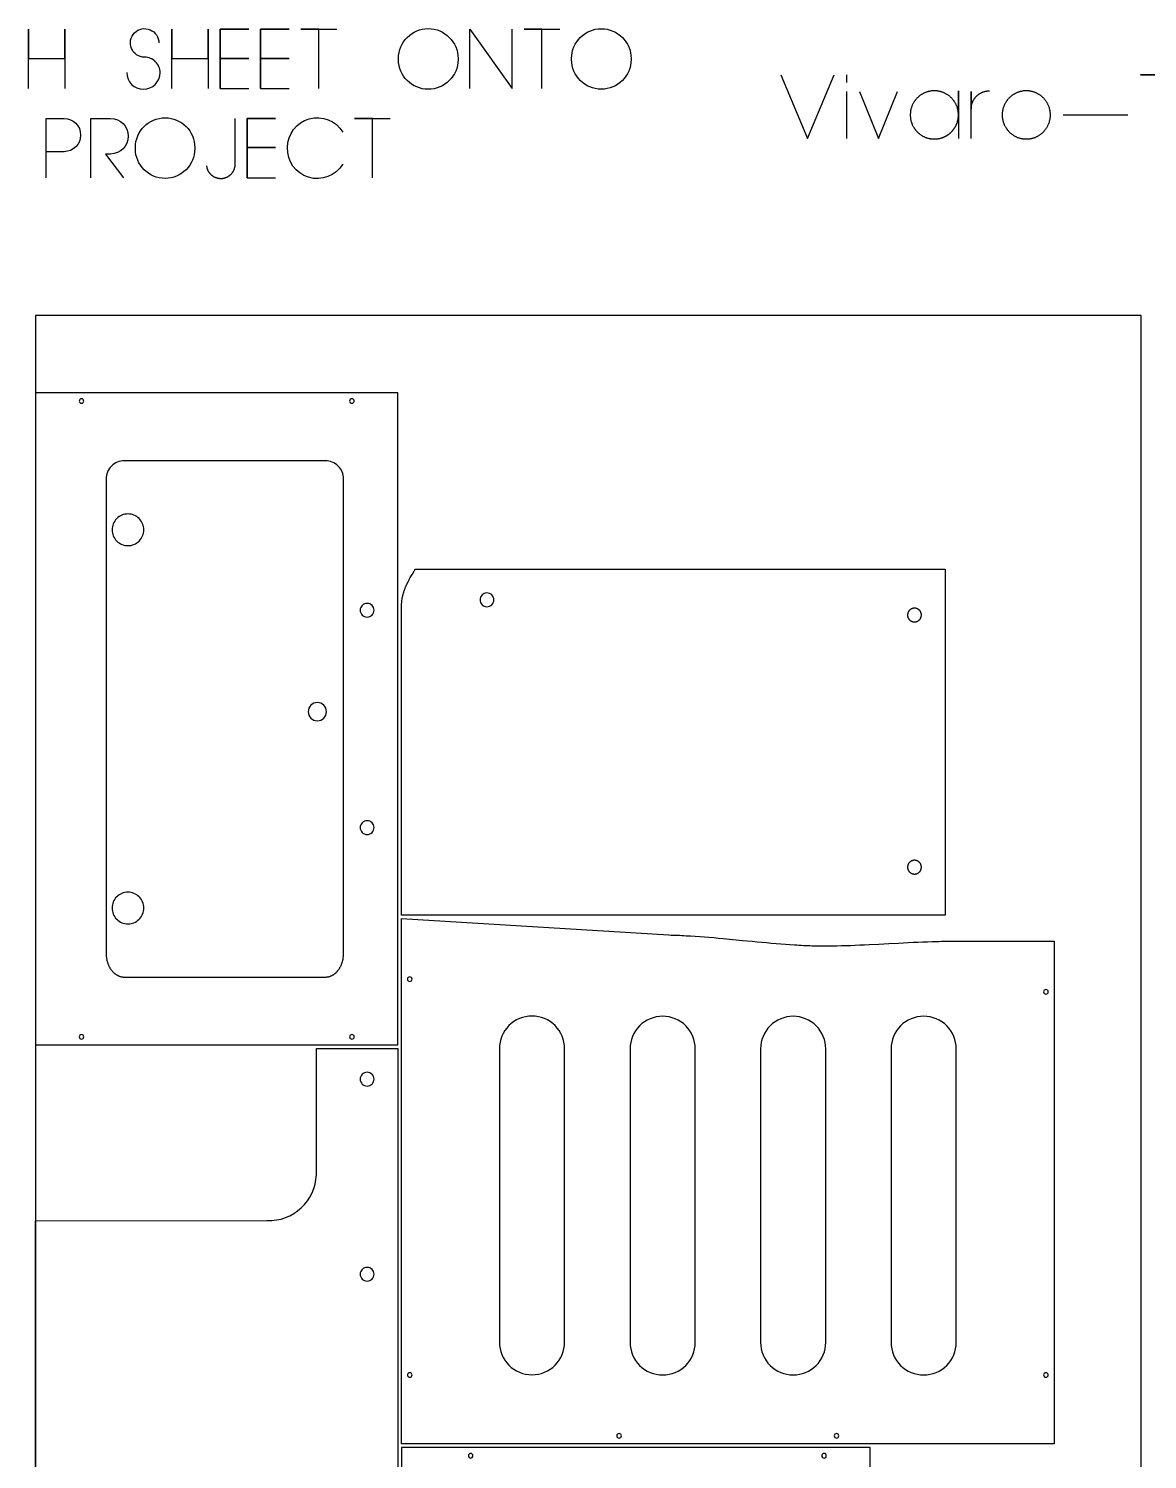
# Model space of a CAD drawing. Extents: x -841 to 5272, y -506 to 2808.
# Drawn here: x 1238 to 2472, y 1177 to 2757 of the extents above; entities that cross this region are included whole.
import ezdxf

# ---------------------------------------------------------------- set-up
doc = ezdxf.new("R2010")
doc.units = 0
for name, color, linetype in [('DEFAULT_LAYER', 1, 'CONTINUOUS'), ('DEFAULT_LAYER0', 1, 'CONTINUOUS'), ('LAYER_1', 18, 'CONTINUOUS'), ('LAYER_10', 18, 'CONTINUOUS'), ('T5_LOGOLAYER_21', 18, 'CONTINUOUS')]:
    doc.layers.add(name, color=color, linetype=linetype)

msp = doc.modelspace()

# ---------------------------------------------------------------- linework, layer by layer
at = {"layer": 'DEFAULT_LAYER'}
for points in [[(1245.2, 0), (2465.2, 0), (2465.2, 2440), (1245.2, 2440)], [(1649.2, 1194), (1649.2, 1774), (1944.2, 1756), (1946.5, 1755.9), (1948.8, 1755.9), (1951.1, 1755.8), (1953.5, 1755.7), (1955.9, 1755.6), (1958.3, 1755.5), (1960.7, 1755.4), (1963.1, 1755.2), (1965.6, 1755.1), (1968.1, 1754.9), (1973.1, 1754.6), (1978.2, 1754.2), (1983.3, 1753.8), (1988.4, 1753.4), (1993.6, 1753), (1998.9, 1752.5), (2004.2, 1752), (2014.8, 1751.1), (2025.4, 1750), (2036.1, 1749), (2041.4, 1748.5), (2046.7, 1748), (2052, 1747.5), (2057.2, 1747.1), (2062.4, 1746.6), (2067.6, 1746.2), (2072.7, 1745.8), (2077.7, 1745.4), (2082.7, 1745.1), (2085.2, 1744.9), (2087.7, 1744.8), (2090.1, 1744.7), (2092.6, 1744.5), (2095, 1744.4), (2097.3, 1744.3), (2099.7, 1744.2), (2102, 1744.1), (2104.4, 1744.1), (2106.7, 1744), (2108.8, 1744), (2111, 1743.9), (2113.2, 1743.9), (2115.5, 1743.9), (2117.7, 1743.9), (2120, 1743.9), (2122.4, 1743.9), (2124.7, 1744), (2127.1, 1744), (2129.5, 1744), (2134.4, 1744.2), (2139.4, 1744.3), (2144.4, 1744.5), (2149.5, 1744.7), (2154.7, 1744.9), (2160, 1745.1), (2165.2, 1745.4), (2175.9, 1745.9), (2186.7, 1746.5), (2197.5, 1747.1), (2202.9, 1747.3), (2208.3, 1747.6), (2213.7, 1747.9), (2219, 1748.1), (2224.4, 1748.3), (2229.6, 1748.5), (2234.8, 1748.7), (2240, 1748.8), (2242.5, 1748.9), (2245, 1749), (2247.6, 1749), (2250.1, 1749), (2252.5, 1749.1), (2255, 1749.1), (2257.4, 1749.1), (2259.8, 1749.1), (2262.2, 1749.1), (2264.5, 1749.1), (2266.9, 1749), (2269.2, 1749), (2369.2, 1749), (2369.2, 1194)]]:
    msp.add_lwpolyline(points, close=True, dxfattribs=at)
msp.add_lwpolyline([(1245.2, 1634.5), (1645.2, 1634.5), (1645.2, 2354.5), (1245.2, 2354.5)], dxfattribs=at)
msp.add_lwpolyline([(1585.2, 1735.5), (1585.2, 2259.5, 0.418362), (1564.9, 2279.5), (1343.2, 2279.5, 0.415458), (1323.2, 2259.4), (1323.2, 1735.4), (1323.2, 1734.7), (1323.2, 1734.1), (1323.2, 1733.4), (1323.3, 1732.8), (1323.3, 1732.1), (1323.4, 1731.5), (1323.5, 1730.8), (1323.6, 1730.2), (1323.7, 1729.6), (1323.8, 1728.9), (1323.9, 1728.3), (1324.1, 1727.7), (1324.2, 1727.1), (1324.4, 1726.5), (1324.6, 1725.9), (1324.7, 1725.3), (1324.9, 1724.7), (1325.1, 1724.2), (1325.4, 1723.6), (1325.6, 1723.1), (1325.8, 1722.5), (1326.1, 1722), (1326.3, 1721.4), (1326.6, 1720.9), (1326.9, 1720.4), (1327.1, 1719.9), (1327.4, 1719.4), (1327.7, 1718.9), (1328, 1718.5), (1328.4, 1718), (1328.7, 1717.5), (1329, 1717.1), (1329.4, 1716.7), (1329.7, 1716.2), (1330.1, 1715.8), (1330.4, 1715.4), (1330.8, 1715), (1331.2, 1714.6), (1331.6, 1714.3), (1332, 1713.9), (1332.4, 1713.6), (1332.8, 1713.3), (1333.2, 1712.9), (1333.6, 1712.6), (1334.1, 1712.3), (1334.5, 1712.1), (1334.9, 1711.8), (1335.4, 1711.5), (1335.8, 1711.3), (1336.3, 1711.1), (1336.8, 1710.9), (1337.2, 1710.7), (1337.7, 1710.5), (1338.2, 1710.3), (1338.6, 1710.2), (1339.1, 1710), (1339.6, 1709.9), (1340.1, 1709.8), (1340.6, 1709.7), (1341.1, 1709.6), (1341.6, 1709.6), (1342.1, 1709.5), (1342.6, 1709.5), (1343.2, 1709.5), (1565.2, 1709.5), (1565.7, 1709.5), (1566.2, 1709.5), (1566.7, 1709.6), (1567.2, 1709.6), (1567.7, 1709.7), (1568.2, 1709.8), (1568.7, 1709.9), (1569.2, 1710), (1569.7, 1710.2), (1570.2, 1710.3), (1570.7, 1710.5), (1571.1, 1710.7), (1571.6, 1710.9), (1572.1, 1711.1), (1572.5, 1711.3), (1573, 1711.5), (1573.4, 1711.8), (1573.9, 1712.1), (1574.3, 1712.3), (1574.7, 1712.6), (1575.1, 1713), (1575.6, 1713.3), (1576, 1713.6), (1576.4, 1713.9), (1576.8, 1714.3), (1577.2, 1714.7), (1577.5, 1715.1), (1577.9, 1715.4), (1578.3, 1715.8), (1578.6, 1716.3), (1579, 1716.7), (1579.3, 1717.1), (1579.7, 1717.6), (1580, 1718), (1580.3, 1718.5), (1580.6, 1719), (1580.9, 1719.5), (1581.2, 1720), (1581.5, 1720.5), (1581.8, 1721), (1582, 1721.5), (1582.3, 1722), (1582.5, 1722.6), (1582.8, 1723.1), (1583, 1723.7), (1583.2, 1724.2), (1583.4, 1724.8), (1583.6, 1725.4), (1583.8, 1726), (1584, 1726.6), (1584.1, 1727.2), (1584.3, 1727.8), (1584.4, 1728.4), (1584.6, 1729), (1584.7, 1729.6), (1584.8, 1730.3), (1584.9, 1730.9), (1584.9, 1731.6), (1585, 1732.2), (1585.1, 1732.9), (1585.1, 1733.5), (1585.1, 1734.2), (1585.2, 1734.8)], format="xyb", close=True, dxfattribs=at)
at = {"layer": 'DEFAULT_LAYER0'}
for points in [[(1298.5, 2345.5, 0.414214), (1296, 2348, 0.414214), (1293.5, 2345.5, 0.414214), (1296, 2343, 0.414214)], [(1596.9, 2345.5, 0.414214), (1594.4, 2348, 0.414214), (1591.9, 2345.5, 0.414214), (1594.4, 2343, 0.414214)], [(1364.7, 2203.3, 0.414214), (1347.2, 2220.8, 0.414214), (1329.7, 2203.3, 0.414214), (1347.2, 2185.8, 0.414214)], [(1743.4, 2133.6, 0.414214), (1735.8, 2126, 0.414214), (1743.4, 2118.4, 0.414214), (1751, 2126, 0.414214)], [(1618.8, 2114.5, 0.414214), (1611.2, 2122.1, 0.414214), (1603.5, 2114.5, 0.414214), (1611.2, 2106.9, 0.414214)], [(1566.2, 2002.5, 0.414214), (1556.2, 2012.5, 0.414214), (1546.2, 2002.5, 0.414214), (1556.2, 1992.5, 0.414214)], [(1603.5, 1874.5, 0.414214), (1611.2, 1866.9, 0.414214), (1618.8, 1874.5, 0.414214), (1611.2, 1882.1, 0.414214)], [(1329.7, 1785.7, 0.414214), (1347.2, 1768.2, 0.414214), (1364.7, 1785.7, 0.414214), (1347.2, 1803.2, 0.414214)], [(1658.2, 1709.7, 0.414214), (1655.7, 1707.2, 0.414214), (1658.2, 1704.7, 0.414214), (1660.7, 1707.2, 0.414214)], [(2360.2, 1695.7, 0.414214), (2357.7, 1693.2, 0.414214), (2360.2, 1690.7, 0.414214), (2362.7, 1693.2, 0.414214)], [(1793.1, 1270.4, 0.414214), (1829.1, 1306.4), (1829.1, 1630.4, 0.414214), (1793.1, 1666.4, 0.414214), (1757.1, 1630.4), (1757.1, 1306.4, 0.414214)], [(1937.3, 1270.2, 0.414214), (1973.3, 1306.2), (1973.3, 1630.2, 0.414214), (1937.3, 1666.2, 0.414214), (1901.3, 1630.2), (1901.3, 1306.2, 0.414214)], [(2081.3, 1270.2, 0.414214), (2117.3, 1306.2), (2117.3, 1630.2, 0.414214), (2081.3, 1666.2, 0.414214), (2045.3, 1630.2), (2045.3, 1306.2, 0.414214)], [(2225.3, 1270.2, 0.414214), (2261.3, 1306.2), (2261.3, 1630.2, 0.414214), (2225.3, 1666.2, 0.414214), (2189.3, 1630.2), (2189.3, 1306.2, 0.414214)], [(1298.5, 1643.5, 0.414214), (1296, 1646, 0.414214), (1293.5, 1643.5, 0.414214), (1296, 1641, 0.414214)], [(1596.9, 1643.5, 0.414214), (1594.4, 1646, 0.414214), (1591.9, 1643.5, 0.414214), (1594.4, 1641, 0.414214)], [(1611.2, 1604.4, 0.414214), (1603.5, 1596.8, 0.414214), (1611.2, 1589.2, 0.414214), (1618.8, 1596.8, 0.414214)], [(1611.2, 1389, 0.414214), (1603.5, 1381.4, 0.414214), (1611.2, 1373.8, 0.414214), (1618.8, 1381.4, 0.414214)], [(1658.2, 1272.7, 0.414214), (1655.7, 1270.2, 0.414214), (1658.2, 1267.7, 0.414214), (1660.7, 1270.2, 0.414214)], [(2360.2, 1272.7, 0.414214), (2357.7, 1270.2, 0.414214), (2360.2, 1267.7, 0.414214), (2362.7, 1270.2, 0.414214)], [(1889.2, 1205.5, 0.414214), (1886.7, 1203, 0.414214), (1889.2, 1200.5, 0.414214), (1891.7, 1203, 0.414214)], [(2129.2, 1205.5, 0.414214), (2126.7, 1203, 0.414214), (2129.2, 1200.5, 0.414214), (2131.7, 1203, 0.414214)], [(1725.4, 1183.5, 0.414214), (1722.9, 1181, 0.414214), (1725.4, 1178.5, 0.414214), (1727.9, 1181, 0.414214)], [(2115.4, 1183.5, 0.414214), (2112.9, 1181, 0.414214), (2115.4, 1178.5, 0.414214), (2117.9, 1181, 0.414214)]]:
    msp.add_lwpolyline(points, format="xyb", close=True, dxfattribs=at)
for points in [[(2215.2, 2116.8), (2214.8, 2116.8), (2214.4, 2116.8), (2214, 2116.7), (2213.6, 2116.7), (2213.3, 2116.6), (2212.9, 2116.5), (2212.6, 2116.4), (2212.2, 2116.2), (2211.9, 2116.1), (2211.5, 2115.9), (2211.2, 2115.7), (2210.9, 2115.5), (2210.6, 2115.3), (2210.3, 2115.1), (2210.1, 2114.8), (2209.8, 2114.6), (2209.5, 2114.3), (2209.3, 2114.1), (2209.1, 2113.8), (2208.9, 2113.5), (2208.7, 2113.2), (2208.5, 2112.8), (2208.3, 2112.5), (2208.2, 2112.2), (2208, 2111.8), (2207.9, 2111.5), (2207.8, 2111.1), (2207.7, 2110.7), (2207.6, 2110.4), (2207.6, 2110), (2207.6, 2109.6), (2207.6, 2109.2), (2207.6, 2108.8), (2207.6, 2108.4), (2207.6, 2108), (2207.7, 2107.7), (2207.8, 2107.3), (2207.9, 2106.9), (2208, 2106.6), (2208.2, 2106.2), (2208.3, 2105.9), (2208.5, 2105.6), (2208.7, 2105.2), (2208.9, 2104.9), (2209.1, 2104.6), (2209.3, 2104.4), (2209.5, 2104.1), (2209.8, 2103.8), (2210.1, 2103.6), (2210.3, 2103.3), (2210.6, 2103.1), (2210.9, 2102.9), (2211.2, 2102.7), (2211.5, 2102.5), (2211.9, 2102.3), (2212.2, 2102.2), (2212.6, 2102), (2212.9, 2101.9), (2213.3, 2101.8), (2213.6, 2101.7), (2214, 2101.7), (2214.4, 2101.6), (2214.8, 2101.6), (2215.2, 2101.6), (2215.6, 2101.6), (2216, 2101.6), (2216.3, 2101.7), (2216.7, 2101.7), (2217.1, 2101.8), (2217.4, 2101.9), (2217.8, 2102), (2218.1, 2102.2), (2218.5, 2102.3), (2218.8, 2102.5), (2219.1, 2102.7), (2219.4, 2102.9), (2219.7, 2103.1), (2220, 2103.3), (2220.3, 2103.6), (2220.6, 2103.8), (2220.8, 2104.1), (2221.1, 2104.4), (2221.3, 2104.6), (2221.5, 2104.9), (2221.7, 2105.2), (2221.9, 2105.6), (2222.1, 2105.9), (2222.2, 2106.2), (2222.3, 2106.6), (2222.5, 2106.9), (2222.6, 2107.3), (2222.7, 2107.7), (2222.7, 2108), (2222.8, 2108.4), (2222.8, 2108.8), (2222.8, 2109.2), (2222.8, 2109.6), (2222.8, 2110), (2222.7, 2110.4), (2222.7, 2110.7), (2222.6, 2111.1), (2222.5, 2111.5), (2222.3, 2111.8), (2222.2, 2112.2), (2222.1, 2112.5), (2221.9, 2112.8), (2221.7, 2113.2), (2221.5, 2113.5), (2221.3, 2113.8), (2221.1, 2114.1), (2220.8, 2114.3), (2220.6, 2114.6), (2220.3, 2114.8), (2220, 2115.1), (2219.7, 2115.3), (2219.4, 2115.5), (2219.1, 2115.7), (2218.8, 2115.9), (2218.5, 2116.1), (2218.1, 2116.2), (2217.8, 2116.4), (2217.4, 2116.5), (2217.1, 2116.6), (2216.7, 2116.7), (2216.3, 2116.7), (2216, 2116.8), (2215.6, 2116.8)], [(2215.2, 1838.4), (2214.8, 1838.4), (2214.4, 1838.4), (2214, 1838.3), (2213.6, 1838.3), (2213.3, 1838.2), (2212.9, 1838.1), (2212.6, 1838), (2212.2, 1837.8), (2211.9, 1837.7), (2211.5, 1837.5), (2211.2, 1837.3), (2210.9, 1837.1), (2210.6, 1836.9), (2210.3, 1836.7), (2210.1, 1836.4), (2209.8, 1836.2), (2209.5, 1835.9), (2209.3, 1835.6), (2209.1, 1835.4), (2208.9, 1835.1), (2208.7, 1834.8), (2208.5, 1834.4), (2208.3, 1834.1), (2208.2, 1833.8), (2208, 1833.4), (2207.9, 1833.1), (2207.8, 1832.7), (2207.7, 1832.3), (2207.6, 1832), (2207.6, 1831.6), (2207.6, 1831.2), (2207.6, 1830.8), (2207.6, 1830.4), (2207.6, 1830), (2207.6, 1829.6), (2207.7, 1829.3), (2207.8, 1828.9), (2207.9, 1828.5), (2208, 1828.2), (2208.2, 1827.8), (2208.3, 1827.5), (2208.5, 1827.2), (2208.7, 1826.8), (2208.9, 1826.5), (2209.1, 1826.2), (2209.3, 1825.9), (2209.5, 1825.7), (2209.8, 1825.4), (2210.1, 1825.2), (2210.3, 1824.9), (2210.6, 1824.7), (2210.9, 1824.5), (2211.2, 1824.3), (2211.5, 1824.1), (2211.9, 1823.9), (2212.2, 1823.8), (2212.6, 1823.6), (2212.9, 1823.5), (2213.3, 1823.4), (2213.6, 1823.3), (2214, 1823.3), (2214.4, 1823.2), (2214.8, 1823.2), (2215.2, 1823.2), (2215.6, 1823.2), (2216, 1823.2), (2216.3, 1823.3), (2216.7, 1823.3), (2217.1, 1823.4), (2217.4, 1823.5), (2217.8, 1823.6), (2218.1, 1823.8), (2218.5, 1823.9), (2218.8, 1824.1), (2219.1, 1824.3), (2219.4, 1824.5), (2219.7, 1824.7), (2220, 1824.9), (2220.3, 1825.2), (2220.6, 1825.4), (2220.8, 1825.7), (2221.1, 1825.9), (2221.3, 1826.2), (2221.5, 1826.5), (2221.7, 1826.8), (2221.9, 1827.2), (2222.1, 1827.5), (2222.2, 1827.8), (2222.3, 1828.2), (2222.5, 1828.5), (2222.6, 1828.9), (2222.7, 1829.3), (2222.7, 1829.6), (2222.8, 1830), (2222.8, 1830.4), (2222.8, 1830.8), (2222.8, 1831.2), (2222.8, 1831.6), (2222.7, 1832), (2222.7, 1832.3), (2222.6, 1832.7), (2222.5, 1833.1), (2222.3, 1833.4), (2222.2, 1833.8), (2222.1, 1834.1), (2221.9, 1834.4), (2221.7, 1834.8), (2221.5, 1835.1), (2221.3, 1835.4), (2221.1, 1835.6), (2220.8, 1835.9), (2220.6, 1836.2), (2220.3, 1836.4), (2220, 1836.7), (2219.7, 1836.9), (2219.4, 1837.1), (2219.1, 1837.3), (2218.8, 1837.5), (2218.5, 1837.7), (2218.1, 1837.8), (2217.8, 1838), (2217.4, 1838.1), (2217.1, 1838.2), (2216.7, 1838.3), (2216.3, 1838.3), (2216, 1838.4), (2215.6, 1838.4)]]:
    msp.add_lwpolyline(points, close=True, dxfattribs=at)
at = {"layer": 'LAYER_1'}
msp.add_lwpolyline([(1245.2, 2354.5), (1245.2, 1634.5)], dxfattribs=at)
msp.add_lwpolyline([(1245.2, 2354.5), (1245.2, 1634.5)], dxfattribs=at)
msp.add_lwpolyline([(1245.2, 207.4), (1245.2, 1440.5), (1500.8, 1440.7, 0.415259), (1555.2, 1491.1), (1555.2, 1630.5), (1645.1, 1630.5), (1645.2, 17.5), (1555.3, 17.5), (1555.2, 168.8, 0.414556), (1515.2, 207.4)], format="xyb", close=True, dxfattribs=at)
msp.add_lwpolyline([(1649.2, 0), (2182.9, 0), (2154.2, 420), (2154.2, 590), (2166.2, 590), (2166.2, 1190), (1649.2, 1190)], close=True, dxfattribs=at)
at = {"layer": 'LAYER_10'}
msp.add_lwpolyline([(2249.2, 1778), (1649.2, 1778), (1649.2, 1815.1), (1649.2, 1858.2), (1649.2, 1953.6), (1649.2, 2120), (1649.2, 2120.9), (1649.2, 2121.9), (1649.3, 2122.8), (1649.4, 2123.7), (1649.4, 2124.6), (1649.6, 2125.6), (1649.7, 2126.5), (1649.8, 2127.4), (1650, 2128.3), (1650.2, 2129.2), (1650.4, 2130), (1650.6, 2130.9), (1650.8, 2131.8), (1651, 2132.7), (1651.3, 2133.5), (1651.5, 2134.4), (1651.8, 2135.2), (1652.1, 2136.1), (1652.4, 2136.9), (1652.7, 2137.7), (1653, 2138.5), (1653.3, 2139.3), (1653.6, 2140.1), (1653.9, 2140.9), (1654.3, 2141.6), (1654.6, 2142.4), (1654.9, 2143.1), (1655.3, 2143.9), (1656, 2145.3), (1656.7, 2146.7), (1657.4, 2148), (1658.1, 2149.3), (1658.8, 2150.5), (1659.4, 2151.7), (1660.1, 2152.8), (1660.7, 2153.8), (1661.8, 2155.6), (1662.8, 2157.2), (1663.2, 2157.9), (1663.5, 2158.5), (1663.8, 2159), (1663.9, 2159.2), (1664, 2159.4), (1664.1, 2159.6), (1664.1, 2159.8), (1664.2, 2159.9), (1664.2, 2160), (2249.2, 2160)], close=True, dxfattribs=at)
at = {"layer": 'T5_LOGOLAYER_21'}
for points in [[(1237.6, 2690.4), (1237.6, 2756), (1237.6, 2723.8), (1277.7, 2723.8), (1277.7, 2756), (1277.7, 2690.4)], [(1395.8, 2690.4), (1395.8, 2756), (1395.8, 2723.8), (1435.8, 2723.8), (1435.8, 2756), (1435.8, 2690.4)], [(1449, 2690.4), (1449, 2756), (1480.5, 2756), (1449, 2756), (1449, 2723.8), (1480.5, 2723.8), (1449, 2723.8), (1449, 2690.4), (1480.5, 2690.4)], [(1493.6, 2690.4), (1493.6, 2756), (1525.1, 2756), (1493.6, 2756), (1493.6, 2723.8), (1525.1, 2723.8), (1493.6, 2723.8), (1493.6, 2690.4), (1525.1, 2690.4)], [(1557.9, 2690.4), (1557.9, 2756), (1538.2, 2756), (1577.6, 2756)], [(1724.6, 2690.4), (1724.6, 2756), (1771.2, 2690.4), (1771.2, 2756)], [(1804, 2690.4), (1804, 2756), (1784.3, 2756), (1823.7, 2756)], [(2067.8, 2705.5), (2097.2, 2635.5), (2126.6, 2705.5)], [(2140.6, 2697.1), (2140.6, 2705.5)], [(2485.6, 2635.5), (2485.6, 2705.5), (2464.6, 2705.5), (2506.6, 2705.5)], [(2140.6, 2635.5), (2140.6, 2687.3)], [(2154.6, 2687.3), (2175.6, 2635.5), (2196.6, 2687.3)], [(2237.1, 2634.8), (2237.8, 2634.8), (2238.5, 2634.8), (2239.2, 2634.9), (2239.8, 2634.9), (2240.5, 2635), (2241.2, 2635.1), (2241.9, 2635.2), (2242.5, 2635.3), (2243.2, 2635.5), (2243.8, 2635.6), (2244.5, 2635.8), (2245.1, 2636), (2245.7, 2636.2), (2246.4, 2636.4), (2247, 2636.7), (2247.6, 2636.9), (2248.2, 2637.2), (2248.8, 2637.5), (2249.4, 2637.8), (2250, 2638.1), (2250.5, 2638.4), (2251.1, 2638.8), (2251.6, 2639.1), (2252.2, 2639.5), (2252.7, 2639.8), (2253.2, 2640.2), (2253.7, 2640.6), (2254.2, 2641), (2254.7, 2641.5), (2255.2, 2641.9), (2255.7, 2642.4), (2256.1, 2642.8), (2256.6, 2643.3), (2257, 2643.8), (2257.4, 2644.3), (2257.8, 2644.8), (2258.2, 2645.3), (2258.6, 2645.8), (2259, 2646.3), (2259.4, 2646.9), (2259.7, 2647.4), (2260.1, 2648), (2260.4, 2648.5), (2260.7, 2649.1), (2261, 2649.7), (2261.3, 2650.3), (2261.5, 2650.9), (2261.8, 2651.5), (2262, 2652.1), (2262.2, 2652.7), (2262.5, 2653.4), (2262.6, 2654), (2262.8, 2654.6), (2263, 2655.3), (2263.1, 2655.9), (2263.3, 2656.6), (2263.4, 2657.3), (2263.5, 2657.9), (2263.5, 2658.6), (2263.6, 2659.3), (2263.6, 2660), (2263.7, 2660.7), (2263.7, 2661.4), (2263.7, 2662.1), (2263.7, 2688), (2263.7, 2635.5)], [(2277.7, 2635.5), (2277.7, 2687.3), (2277.7, 2667.7), (2277.7, 2668.2), (2277.7, 2668.7), (2277.7, 2669.2), (2277.8, 2669.7), (2277.8, 2670.3), (2277.9, 2670.8), (2278, 2671.3), (2278.1, 2671.8), (2278.2, 2672.3), (2278.3, 2672.7), (2278.4, 2673.2), (2278.6, 2673.7), (2278.7, 2674.2), (2278.9, 2674.7), (2279.1, 2675.1), (2279.3, 2675.6), (2279.4, 2676), (2279.7, 2676.5), (2279.9, 2676.9), (2280.1, 2677.4), (2280.3, 2677.8), (2280.6, 2678.2), (2280.9, 2678.6), (2281.1, 2679), (2281.4, 2679.4), (2281.7, 2679.8), (2282, 2680.2), (2282.3, 2680.6), (2282.6, 2681), (2282.9, 2681.3), (2283.3, 2681.7), (2283.6, 2682), (2283.9, 2682.4), (2284.3, 2682.7), (2284.7, 2683), (2285, 2683.4), (2285.4, 2683.7), (2285.8, 2684), (2286.2, 2684.2), (2286.6, 2684.5), (2287, 2684.8), (2287.4, 2685), (2287.9, 2685.3), (2288.3, 2685.5), (2288.7, 2685.8), (2289.2, 2686), (2289.6, 2686.2), (2290.1, 2686.4), (2290.5, 2686.6), (2291, 2686.8), (2291.5, 2686.9), (2291.9, 2687.1), (2292.4, 2687.2), (2292.9, 2687.3), (2293.4, 2687.5), (2293.9, 2687.6), (2294.4, 2687.7), (2294.9, 2687.7), (2295.4, 2687.8), (2295.9, 2687.9), (2296.4, 2687.9), (2296.9, 2687.9), (2297.4, 2688), (2298, 2688)], [(1434, 2605), (1434.1, 2604.7), (1434.1, 2604.4), (1434.2, 2604), (1434.2, 2603.7), (1434.3, 2603.4), (1434.4, 2603), (1434.4, 2602.7), (1434.5, 2602.4), (1434.6, 2602), (1434.7, 2601.7), (1434.9, 2601.4), (1435, 2601.1), (1435.1, 2600.8), (1435.2, 2600.5), (1435.4, 2600.1), (1435.6, 2599.8), (1435.7, 2599.5), (1435.9, 2599.2), (1436.1, 2598.9), (1436.2, 2598.6), (1436.4, 2598.3), (1436.6, 2598.1), (1436.8, 2597.8), (1437.1, 2597.5), (1437.3, 2597.2), (1437.5, 2597), (1437.7, 2596.7), (1438, 2596.4), (1438.2, 2596.2), (1438.5, 2595.9), (1438.7, 2595.7), (1439, 2595.4), (1439.2, 2595.2), (1439.5, 2595), (1439.8, 2594.7), (1440.1, 2594.5), (1440.4, 2594.3), (1440.7, 2594.1), (1441, 2593.9), (1441.3, 2593.7), (1441.6, 2593.5), (1441.9, 2593.3), (1442.2, 2593.2), (1442.5, 2593), (1442.9, 2592.8), (1443.2, 2592.7), (1443.5, 2592.5), (1443.9, 2592.4), (1444.2, 2592.3), (1444.6, 2592.1), (1444.9, 2592), (1445.3, 2591.9), (1445.6, 2591.8), (1446, 2591.7), (1446.4, 2591.6), (1446.7, 2591.6), (1447.1, 2591.5), (1447.5, 2591.4), (1447.9, 2591.4), (1448.2, 2591.3), (1448.6, 2591.3), (1449, 2591.3), (1449.4, 2591.3), (1449.8, 2591.3), (1450.2, 2591.3), (1450.6, 2591.3), (1451, 2591.3), (1451.4, 2591.3), (1451.8, 2591.4), (1452.2, 2591.4), (1452.6, 2591.5), (1453, 2591.6), (1453.3, 2591.7), (1453.7, 2591.8), (1454.1, 2591.9), (1454.5, 2592), (1454.8, 2592.1), (1455.2, 2592.2), (1455.6, 2592.4), (1455.9, 2592.5), (1456.3, 2592.7), (1456.6, 2592.8), (1457, 2593), (1457.3, 2593.2), (1457.6, 2593.4), (1458, 2593.5), (1458.3, 2593.7), (1458.6, 2594), (1458.9, 2594.2), (1459.2, 2594.4), (1459.5, 2594.6), (1459.8, 2594.9), (1460.1, 2595.1), (1460.4, 2595.4), (1460.7, 2595.6), (1460.9, 2595.9), (1461.2, 2596.1), (1461.4, 2596.4), (1461.7, 2596.7), (1461.9, 2597), (1462.2, 2597.3), (1462.4, 2597.6), (1462.6, 2597.9), (1462.8, 2598.2), (1463.1, 2598.5), (1463.3, 2598.8), (1463.5, 2599.2), (1463.6, 2599.5), (1463.8, 2599.8), (1464, 2600.2), (1464.1, 2600.5), (1464.3, 2600.9), (1464.4, 2601.2), (1464.6, 2601.6), (1464.7, 2602), (1464.8, 2602.3), (1464.9, 2602.7), (1465, 2603.1), (1465.1, 2603.5), (1465.2, 2603.8), (1465.3, 2604.2), (1465.4, 2604.6), (1465.4, 2605), (1465.5, 2605.4), (1465.5, 2605.8), (1465.5, 2606.2), (1465.5, 2606.6), (1465.5, 2607), (1465.5, 2657.5)], [(1478.7, 2591.9), (1478.7, 2657.5), (1510.2, 2657.5), (1478.7, 2657.5), (1478.7, 2625.4), (1510.2, 2625.4), (1478.7, 2625.4), (1478.7, 2591.9), (1510.2, 2591.9)], [(1617, 2591.9), (1617, 2657.5), (1597.3, 2657.5), (1636.7, 2657.5)], [(2379.2, 2661.4), (2450.6, 2661.4)]]:
    msp.add_lwpolyline(points, dxfattribs=at)
for points in [[(1345.9, 2708.1, 1), (1382.7, 2708.1, 0.415385), (1365.6, 2725.1, -0.668438), (1354.5, 2752, -0.668438), (1381.4, 2740.9)], [(1257, 2591.9), (1257, 2657.5), (1276.7, 2657.5, -1), (1276.7, 2620.8), (1257, 2620.8)], [(1306.2, 2591.9), (1306.2, 2657.5), (1327.9, 2657.5, -1), (1327.9, 2618.2), (1322.6, 2618.2), (1342.3, 2591.9)], [(1584.3, 2607, -0.77786), (1523.3, 2625.4, -0.756443), (1584.3, 2642.5)]]:
    msp.add_lwpolyline(points, format="xyb", dxfattribs=at)
for points in [[(1711.5, 2722.5, -1), (1645.8, 2722.5), (1645.8, 2723.8, -1), (1711.5, 2723.8)], [(1902.4, 2722.5, -1), (1836.8, 2722.5), (1836.8, 2723.8, -1), (1902.4, 2723.8)], [(1421, 2624.1, -1), (1355.4, 2624.1), (1355.4, 2625.4, -1), (1421, 2625.4)]]:
    msp.add_lwpolyline(points, format="xyb", close=True, dxfattribs=at)
for points in [[(2237.1, 2634.8), (2237.8, 2634.8), (2238.4, 2634.8), (2239.1, 2634.8), (2239.8, 2634.9), (2240.5, 2635), (2241.1, 2635.1), (2241.8, 2635.2), (2242.4, 2635.3), (2243.1, 2635.5), (2243.7, 2635.6), (2244.4, 2635.8), (2245, 2636), (2245.6, 2636.2), (2246.2, 2636.4), (2246.8, 2636.6), (2247.4, 2636.9), (2248, 2637.1), (2248.6, 2637.4), (2249.2, 2637.7), (2249.8, 2638), (2250.3, 2638.3), (2250.9, 2638.6), (2251.4, 2639), (2251.9, 2639.3), (2252.5, 2639.7), (2253, 2640.1), (2253.5, 2640.4), (2254, 2640.8), (2254.5, 2641.3), (2255, 2641.7), (2255.4, 2642.1), (2255.9, 2642.6), (2256.3, 2643), (2256.8, 2643.5), (2257.2, 2644), (2257.6, 2644.4), (2258, 2644.9), (2258.4, 2645.5), (2258.8, 2646), (2259.1, 2646.5), (2259.5, 2647), (2259.8, 2647.6), (2260.1, 2648.1), (2260.5, 2648.7), (2260.8, 2649.3), (2261, 2649.8), (2261.3, 2650.4), (2261.6, 2651), (2261.8, 2651.6), (2262.1, 2652.2), (2262.3, 2652.8), (2262.5, 2653.5), (2262.7, 2654.1), (2262.8, 2654.7), (2263, 2655.4), (2263.1, 2656), (2263.3, 2656.7), (2263.4, 2657.3), (2263.5, 2658), (2263.5, 2658.6), (2263.6, 2659.3), (2263.6, 2660), (2263.7, 2660.7), (2263.7, 2661.4), (2263.7, 2662.1), (2263.6, 2662.7), (2263.6, 2663.4), (2263.5, 2664.1), (2263.5, 2664.8), (2263.4, 2665.4), (2263.3, 2666.1), (2263.1, 2666.7), (2263, 2667.4), (2262.8, 2668), (2262.7, 2668.7), (2262.5, 2669.3), (2262.3, 2669.9), (2262.1, 2670.5), (2261.8, 2671.1), (2261.6, 2671.7), (2261.3, 2672.3), (2261, 2672.9), (2260.8, 2673.5), (2260.5, 2674), (2260.1, 2674.6), (2259.8, 2675.2), (2259.5, 2675.7), (2259.1, 2676.2), (2258.8, 2676.8), (2258.4, 2677.3), (2258, 2677.8), (2257.6, 2678.3), (2257.2, 2678.8), (2256.8, 2679.3), (2256.3, 2679.7), (2255.9, 2680.2), (2255.4, 2680.6), (2255, 2681.1), (2254.5, 2681.5), (2254, 2681.9), (2253.5, 2682.3), (2253, 2682.7), (2252.5, 2683.1), (2251.9, 2683.4), (2251.4, 2683.8), (2250.9, 2684.1), (2250.3, 2684.4), (2249.8, 2684.8), (2249.2, 2685.1), (2248.6, 2685.3), (2248, 2685.6), (2247.4, 2685.9), (2246.8, 2686.1), (2246.2, 2686.4), (2245.6, 2686.6), (2245, 2686.8), (2244.4, 2687), (2243.7, 2687.1), (2243.1, 2687.3), (2242.4, 2687.4), (2241.8, 2687.6), (2241.1, 2687.7), (2240.5, 2687.8), (2239.8, 2687.8), (2239.1, 2687.9), (2238.4, 2687.9), (2237.8, 2688), (2237.1, 2688), (2236.4, 2688), (2235.7, 2687.9), (2235, 2687.9), (2234.4, 2687.8), (2233.7, 2687.8), (2233, 2687.7), (2232.4, 2687.6), (2231.7, 2687.4), (2231.1, 2687.3), (2230.4, 2687.1), (2229.8, 2687), (2229.2, 2686.8), (2228.5, 2686.6), (2227.9, 2686.4), (2227.3, 2686.1), (2226.7, 2685.9), (2226.1, 2685.6), (2225.5, 2685.3), (2225, 2685.1), (2224.4, 2684.8), (2223.8, 2684.4), (2223.3, 2684.1), (2222.7, 2683.8), (2222.2, 2683.4), (2221.7, 2683.1), (2221.2, 2682.7), (2220.7, 2682.3), (2220.2, 2681.9), (2219.7, 2681.5), (2219.2, 2681.1), (2218.7, 2680.6), (2218.3, 2680.2), (2217.8, 2679.7), (2217.4, 2679.3), (2217, 2678.8), (2216.5, 2678.3), (2216.1, 2677.8), (2215.8, 2677.3), (2215.4, 2676.8), (2215, 2676.2), (2214.7, 2675.7), (2214.3, 2675.2), (2214, 2674.6), (2213.7, 2674), (2213.4, 2673.5), (2213.1, 2672.9), (2212.8, 2672.3), (2212.6, 2671.7), (2212.3, 2671.1), (2212.1, 2670.5), (2211.9, 2669.9), (2211.7, 2669.3), (2211.5, 2668.7), (2211.3, 2668), (2211.2, 2667.4), (2211, 2666.7), (2210.9, 2666.1), (2210.8, 2665.4), (2210.7, 2664.8), (2210.6, 2664.1), (2210.6, 2663.4), (2210.5, 2662.7), (2210.5, 2662.1), (2210.5, 2661.4), (2210.5, 2660.7), (2210.5, 2660), (2210.6, 2659.3), (2210.6, 2658.6), (2210.7, 2658), (2210.8, 2657.3), (2210.9, 2656.7), (2211, 2656), (2211.2, 2655.4), (2211.3, 2654.7), (2211.5, 2654.1), (2211.7, 2653.5), (2211.9, 2652.8), (2212.1, 2652.2), (2212.3, 2651.6), (2212.6, 2651), (2212.8, 2650.4), (2213.1, 2649.8), (2213.4, 2649.3), (2213.7, 2648.7), (2214, 2648.1), (2214.3, 2647.6), (2214.7, 2647), (2215, 2646.5), (2215.4, 2646), (2215.8, 2645.5), (2216.1, 2644.9), (2216.5, 2644.4), (2217, 2644), (2217.4, 2643.5), (2217.8, 2643), (2218.3, 2642.6), (2218.7, 2642.1), (2219.2, 2641.7), (2219.7, 2641.3), (2220.2, 2640.8), (2220.7, 2640.4), (2221.2, 2640.1), (2221.7, 2639.7), (2222.2, 2639.3), (2222.7, 2639), (2223.3, 2638.6), (2223.8, 2638.3), (2224.4, 2638), (2225, 2637.7), (2225.5, 2637.4), (2226.1, 2637.1), (2226.7, 2636.9), (2227.3, 2636.6), (2227.9, 2636.4), (2228.5, 2636.2), (2229.2, 2636), (2229.8, 2635.8), (2230.4, 2635.6), (2231.1, 2635.5), (2231.7, 2635.3), (2232.4, 2635.2), (2233, 2635.1), (2233.7, 2635), (2234.4, 2634.9), (2235, 2634.8), (2235.7, 2634.8), (2236.4, 2634.8)], [(2338.6, 2634.8), (2339.3, 2634.8), (2339.9, 2634.8), (2340.6, 2634.8), (2341.3, 2634.9), (2342, 2635), (2342.6, 2635.1), (2343.3, 2635.2), (2343.9, 2635.3), (2344.6, 2635.5), (2345.2, 2635.6), (2345.9, 2635.8), (2346.5, 2636), (2347.1, 2636.2), (2347.7, 2636.4), (2348.3, 2636.6), (2348.9, 2636.9), (2349.5, 2637.1), (2350.1, 2637.4), (2350.7, 2637.7), (2351.3, 2638), (2351.8, 2638.3), (2352.4, 2638.6), (2352.9, 2639), (2353.4, 2639.3), (2354, 2639.7), (2354.5, 2640.1), (2355, 2640.4), (2355.5, 2640.8), (2356, 2641.3), (2356.5, 2641.7), (2356.9, 2642.1), (2357.4, 2642.6), (2357.8, 2643), (2358.3, 2643.5), (2358.7, 2644), (2359.1, 2644.4), (2359.5, 2644.9), (2359.9, 2645.5), (2360.3, 2646), (2360.6, 2646.5), (2361, 2647), (2361.3, 2647.6), (2361.6, 2648.1), (2362, 2648.7), (2362.3, 2649.3), (2362.5, 2649.8), (2362.8, 2650.4), (2363.1, 2651), (2363.3, 2651.6), (2363.6, 2652.2), (2363.8, 2652.8), (2364, 2653.5), (2364.2, 2654.1), (2364.3, 2654.7), (2364.5, 2655.4), (2364.6, 2656), (2364.8, 2656.7), (2364.9, 2657.3), (2365, 2658), (2365, 2658.6), (2365.1, 2659.3), (2365.1, 2660), (2365.2, 2660.7), (2365.2, 2661.4), (2365.2, 2662.1), (2365.1, 2662.7), (2365.1, 2663.4), (2365, 2664.1), (2365, 2664.8), (2364.9, 2665.4), (2364.8, 2666.1), (2364.6, 2666.7), (2364.5, 2667.4), (2364.3, 2668), (2364.2, 2668.7), (2364, 2669.3), (2363.8, 2669.9), (2363.6, 2670.5), (2363.3, 2671.1), (2363.1, 2671.7), (2362.8, 2672.3), (2362.5, 2672.9), (2362.3, 2673.5), (2362, 2674), (2361.6, 2674.6), (2361.3, 2675.2), (2361, 2675.7), (2360.6, 2676.2), (2360.3, 2676.8), (2359.9, 2677.3), (2359.5, 2677.8), (2359.1, 2678.3), (2358.7, 2678.8), (2358.3, 2679.3), (2357.8, 2679.7), (2357.4, 2680.2), (2356.9, 2680.6), (2356.5, 2681.1), (2356, 2681.5), (2355.5, 2681.9), (2355, 2682.3), (2354.5, 2682.7), (2354, 2683.1), (2353.4, 2683.4), (2352.9, 2683.8), (2352.4, 2684.1), (2351.8, 2684.4), (2351.3, 2684.8), (2350.7, 2685.1), (2350.1, 2685.3), (2349.5, 2685.6), (2348.9, 2685.9), (2348.3, 2686.1), (2347.7, 2686.4), (2347.1, 2686.6), (2346.5, 2686.8), (2345.9, 2687), (2345.2, 2687.1), (2344.6, 2687.3), (2343.9, 2687.4), (2343.3, 2687.6), (2342.6, 2687.7), (2342, 2687.8), (2341.3, 2687.8), (2340.6, 2687.9), (2339.9, 2687.9), (2339.3, 2688), (2338.6, 2688), (2337.9, 2688), (2337.2, 2687.9), (2336.5, 2687.9), (2335.9, 2687.8), (2335.2, 2687.8), (2334.5, 2687.7), (2333.9, 2687.6), (2333.2, 2687.4), (2332.6, 2687.3), (2331.9, 2687.1), (2331.3, 2687), (2330.7, 2686.8), (2330, 2686.6), (2329.4, 2686.4), (2328.8, 2686.1), (2328.2, 2685.9), (2327.6, 2685.6), (2327, 2685.3), (2326.5, 2685.1), (2325.9, 2684.8), (2325.3, 2684.4), (2324.8, 2684.1), (2324.2, 2683.8), (2323.7, 2683.4), (2323.2, 2683.1), (2322.7, 2682.7), (2322.2, 2682.3), (2321.7, 2681.9), (2321.2, 2681.5), (2320.7, 2681.1), (2320.2, 2680.6), (2319.8, 2680.2), (2319.3, 2679.7), (2318.9, 2679.3), (2318.5, 2678.8), (2318, 2678.3), (2317.6, 2677.8), (2317.3, 2677.3), (2316.9, 2676.8), (2316.5, 2676.2), (2316.2, 2675.7), (2315.8, 2675.2), (2315.5, 2674.6), (2315.2, 2674), (2314.9, 2673.5), (2314.6, 2672.9), (2314.3, 2672.3), (2314.1, 2671.7), (2313.8, 2671.1), (2313.6, 2670.5), (2313.4, 2669.9), (2313.2, 2669.3), (2313, 2668.7), (2312.8, 2668), (2312.7, 2667.4), (2312.5, 2666.7), (2312.4, 2666.1), (2312.3, 2665.4), (2312.2, 2664.8), (2312.1, 2664.1), (2312.1, 2663.4), (2312, 2662.7), (2312, 2662.1), (2312, 2661.4), (2312, 2660.7), (2312, 2660), (2312.1, 2659.3), (2312.1, 2658.6), (2312.2, 2658), (2312.3, 2657.3), (2312.4, 2656.7), (2312.5, 2656), (2312.7, 2655.4), (2312.8, 2654.7), (2313, 2654.1), (2313.2, 2653.5), (2313.4, 2652.8), (2313.6, 2652.2), (2313.8, 2651.6), (2314.1, 2651), (2314.3, 2650.4), (2314.6, 2649.8), (2314.9, 2649.3), (2315.2, 2648.7), (2315.5, 2648.1), (2315.8, 2647.6), (2316.2, 2647), (2316.5, 2646.5), (2316.9, 2646), (2317.3, 2645.5), (2317.6, 2644.9), (2318, 2644.4), (2318.5, 2644), (2318.9, 2643.5), (2319.3, 2643), (2319.8, 2642.6), (2320.2, 2642.1), (2320.7, 2641.7), (2321.2, 2641.3), (2321.7, 2640.8), (2322.2, 2640.4), (2322.7, 2640.1), (2323.2, 2639.7), (2323.7, 2639.3), (2324.2, 2639), (2324.8, 2638.6), (2325.3, 2638.3), (2325.9, 2638), (2326.5, 2637.7), (2327, 2637.4), (2327.6, 2637.1), (2328.2, 2636.9), (2328.8, 2636.6), (2329.4, 2636.4), (2330, 2636.2), (2330.7, 2636), (2331.3, 2635.8), (2331.9, 2635.6), (2332.6, 2635.5), (2333.2, 2635.3), (2333.9, 2635.2), (2334.5, 2635.1), (2335.2, 2635), (2335.9, 2634.9), (2336.5, 2634.8), (2337.2, 2634.8), (2337.9, 2634.8)]]:
    msp.add_lwpolyline(points, close=True, dxfattribs=at)

doc.saveas('drawing.dxf')
